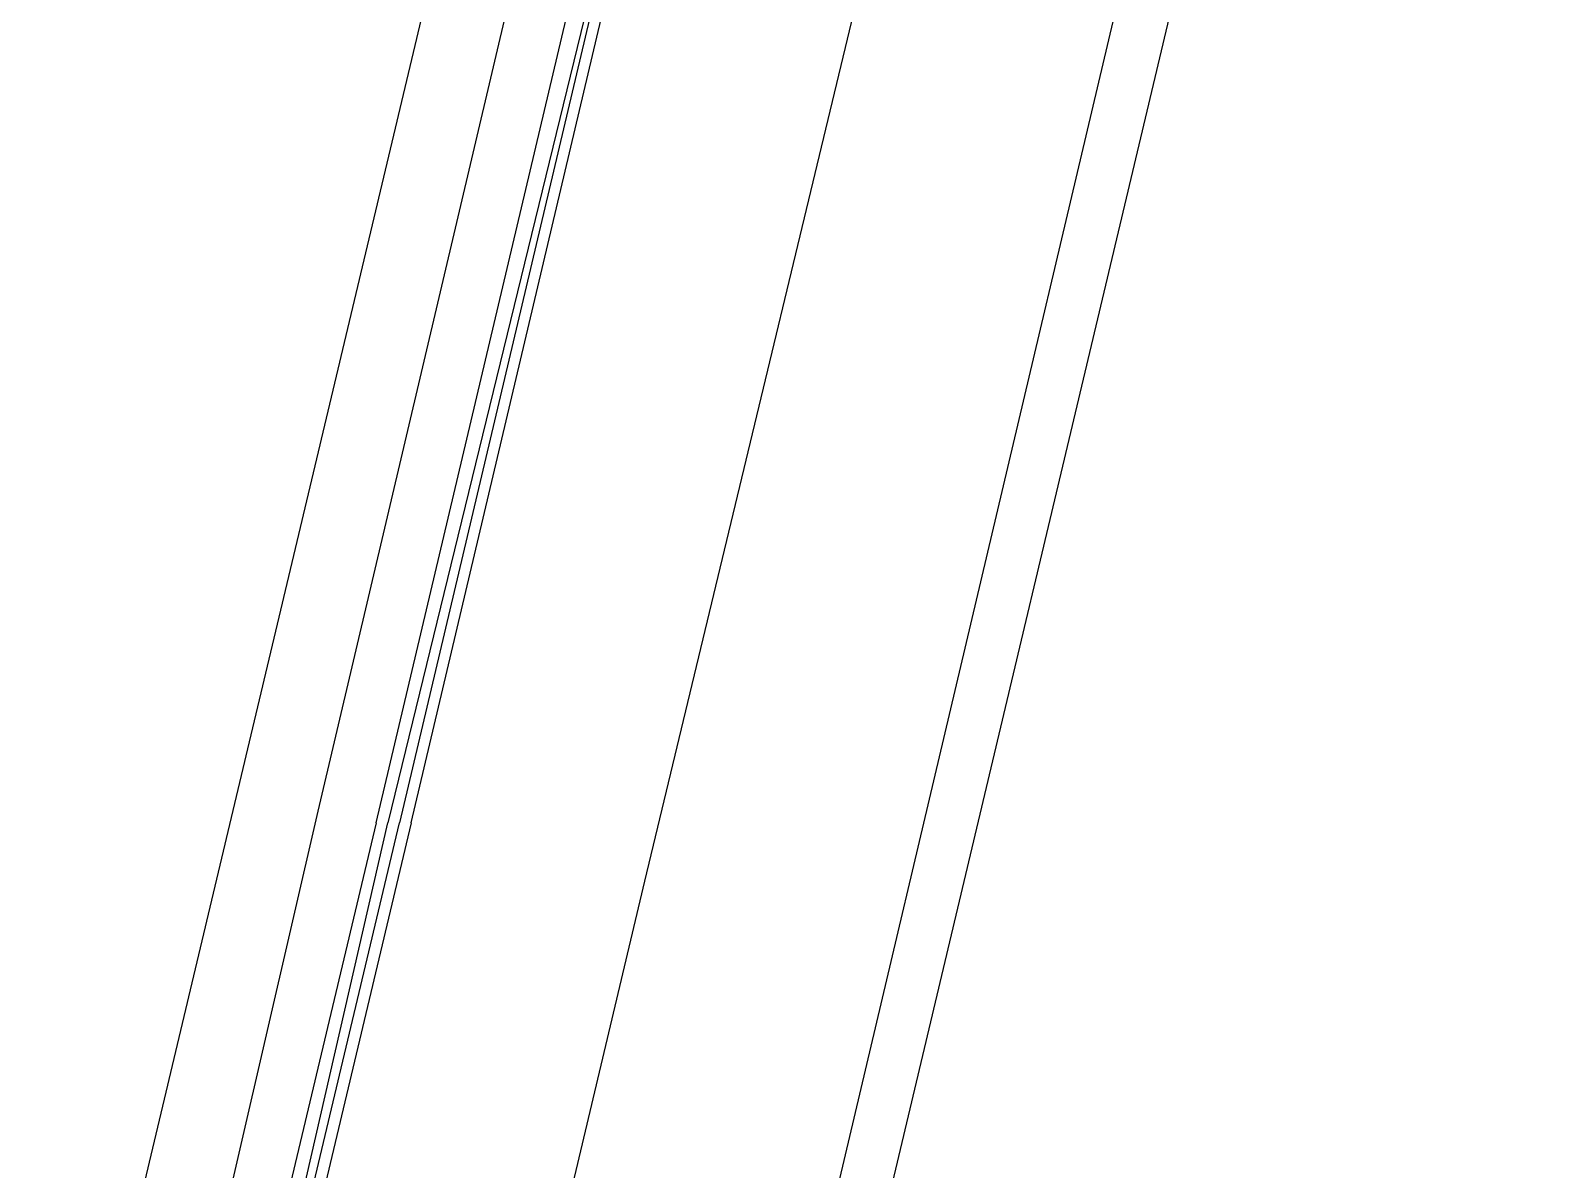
# Model space of a CAD drawing. Header units: feet. Extents: x -84 to 198, y -22 to 181.
# Drawn here: x 101.138 to 102.88, y 153.794 to 155.098 of the extents above; entities that cross this region are included whole.
import ezdxf

# ---------------------------------------------------------------- set-up
doc = ezdxf.new("R2010")
doc.units = ezdxf.units.FT
doc.layers.add('A-LINEA', color=7, linetype='CONTINUOUS')

msp = doc.modelspace()

# ---------------------------------------------------------------- linework, layer by layer
at = {"layer": 'A-LINEA'}
for p, q in [((102.88, 156.9644), (100.9867, 148.9911)), ((101.8, 156.0178), (100.2533, 149.5111)), ((101.4667, 154.2044), (101.8533, 155.8444)), ((102.5467, 155.8311), (101.0133, 149.3378))]:
    msp.add_line(p, q, dxfattribs=at)
for points in [[(102.2667, 155.8978), (101.84, 154.1244), (101.4667, 152.5511)], [(101.5333, 154.1911), (101.9333, 155.8844), (101.9333, 155.8978), (101.9467, 155.8844), (101.96, 155.8844), (101.5467, 154.1911)], [(101.5733, 154.1911), (101.9733, 155.8844), (101.96, 155.8844), (101.56, 154.1911)], [(101.1333, 152.6311), (101.1333, 152.6444), (101.1067, 152.6444), (101.4667, 154.2044)], [(101.5333, 154.1911), (101.1467, 152.5644), (101.16, 152.5644), (101.1733, 152.5644), (101.5467, 154.1911)], [(101.5733, 154.1911), (101.1867, 152.5644), (101.1867, 152.5511), (101.1733, 152.5644), (101.56, 154.1911)]]:
    msp.add_lwpolyline(points, dxfattribs=at)

doc.saveas('drawing.dxf')
